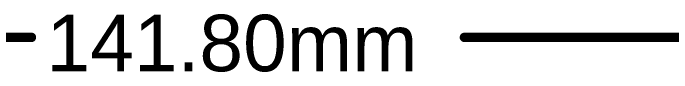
# Model space of a CAD drawing. Header units: inches. Extents: x 24 to 500, y 68 to 269.
# Drawn here: x 311.2 to 329.05, y 195.91 to 197.48 of the extents above; entities that cross this region are included whole.
import ezdxf

# ---------------------------------------------------------------- set-up
doc = ezdxf.new("R2010")
doc.units = ezdxf.units.IN
doc.layers.add('Dimension', color=6, linetype='Continuous')
doc.styles.add('Arial', font='', dxfattribs={"height": 0.2})
doc.styles.get('Arial').set_extended_font_data('Arial')

msp = doc.modelspace()

# ---------------------------------------------------------------- linework, layer by layer
at = {"layer": 'Dimension'}
for points in [[(247.07, 196.85, 0.254, 0.254, 0), (311.698, 196.85, 0.254, 0.254, 0)], [(323.429, 196.85, 0.254, 0.254, 0), (388.87, 196.85, 0.254, 0.254, 0)]]:
    msp.add_lwpolyline(points, format="xyseb", dxfattribs=at)
for points in [[(311.634, 196.85, 0.127, 0.127, 1), (311.761, 196.85, 0.127, 0.127, 1)], [(323.365, 196.85, 0.127, 0.127, 1), (323.492, 196.85, 0.127, 0.127, 1)]]:
    msp.add_lwpolyline(points, format="xyseb", close=True, dxfattribs=at)

# ---------------------------------------------------------------- texts
at = {"layer": 'Dimension', "style": 'Arial'}
msp.add_text('141.80mm', height=1.524, dxfattribs=at).set_placement((312.104, 195.936))

doc.saveas('drawing.dxf')
